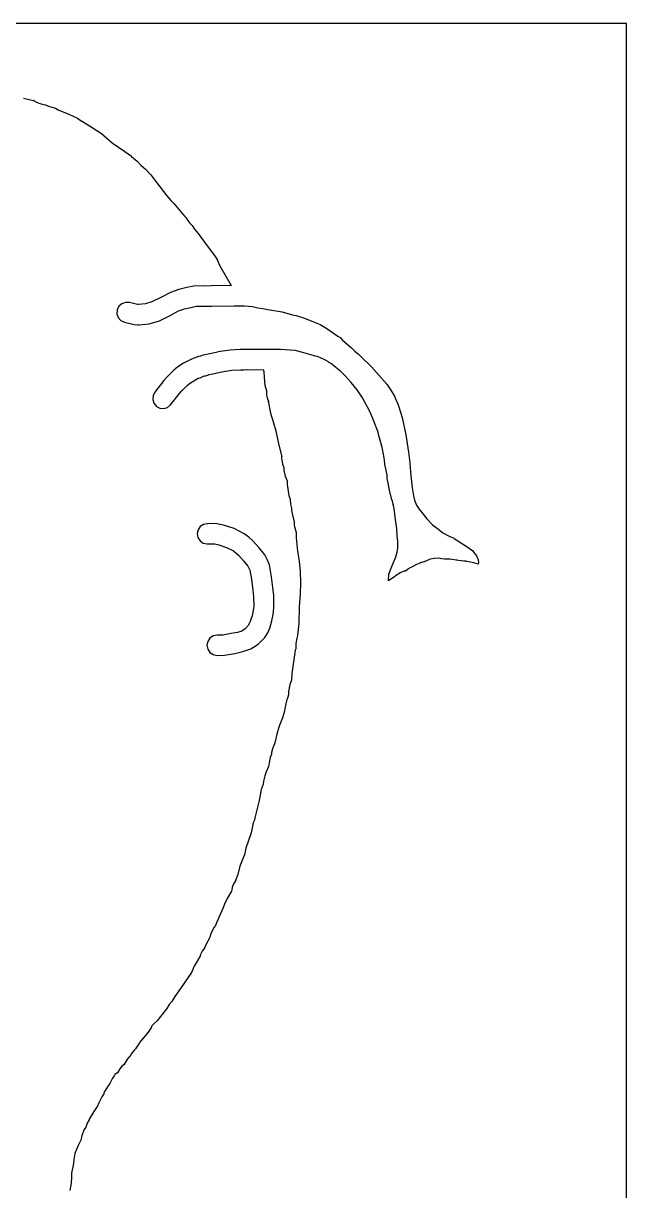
# Model space of a CAD drawing. Extents: x -1 to 318, y 295 to 2998.
# Drawn here: x 174.9 to 318, y 2248.4 to 2525.5 of the extents above; entities that cross this region are included whole.
import ezdxf

# ---------------------------------------------------------------- set-up
doc = ezdxf.new("R2010")
doc.units = 0

msp = doc.modelspace()

# ---------------------------------------------------------------- linework, layer by layer
at = {"layer": 'Layer 1'}
for p, q in [((317.999, 2525.49), (1.99988, 2525.49)), ((317.999, 2455.49), (317.999, 2525.49)), ((174.881, 2507.71), (176.55581, 2507.313126)), ((176.556, 2507.31), (177.442353, 2507.15125)), ((177.442, 2507.15), (177.347, 2507.15)), ((177.347, 2507.15), (177.492521, 2507.017708)), ((177.492, 2507.02), (178.56092, 2506.517292)), ((178.561, 2506.52), (179.64314, 2506.2025)), ((179.644, 2506.2), (180.099083, 2506.120625)), ((180.099, 2506.12), (180.477354, 2506.014167)), ((180.477, 2506.01), (180.551083, 2505.957083)), ((180.551, 2505.96), (180.871145, 2505.80125)), ((180.871, 2505.8), (181.058854, 2505.747083)), ((181.059, 2505.75), (182.27344, 2505.406042)), ((182.274, 2505.41), (182.501541, 2505.357083)), ((182.501, 2505.35), (183.165103, 2504.979584)), ((183.165, 2504.98), (185.66266, 2503.92167)), ((185.663, 2503.92), (187.69764, 2502.967501)), ((187.697, 2502.97), (188.65479, 2502.308543)), ((188.655, 2502.31), (191.21616, 2500.77542)), ((191.216, 2500.78), (193.39352, 2499.35125)), ((193.394, 2499.35), (195.96839, 2497.1275)), ((195.968, 2497.12), (198.98954, 2495.08271)), ((198.99, 2495.09), (200.56956, 2493.92583)), ((200.569, 2493.92), (201.88662, 2492.80875)), ((201.887, 2492.81), (202.712499, 2491.857501)), ((202.713, 2491.86), (203.85071, 2490.907501)), ((203.85, 2490.91), (205.1491, 2489.50771)), ((205.149, 2489.5), (206.34227, 2487.96542)), ((206.343, 2487.97), (208.90681, 2484.53042)), ((208.906, 2484.53), (209.869082, 2483.44521)), ((209.87, 2483.45), (210.65052, 2482.682709)), ((210.65, 2482.68), (212.6185, 2480.29875)), ((212.619, 2480.3), (213.153458, 2479.638543)), ((213.153, 2479.64), (213.407, 2479.375417)), ((213.407, 2479.37), (213.695395, 2479.105417)), ((213.574, 2479.21), (213.653375, 2479.024792)), ((213.635, 2479.19), (213.574146, 2479.216458)), ((213.695, 2479.11), (213.634146, 2479.189375)), ((213.653, 2479.03), (214.356791, 2478.077501)), ((214.357, 2478.07), (214.936437, 2477.487917)), ((214.936, 2477.49), (215.486333, 2476.616876)), ((215.487, 2476.62), (216.389228, 2475.61458)), ((216.389, 2475.61), (218.50037, 2472.67313)), ((218.5, 2472.68), (219.52394, 2471.33063)), ((219.524, 2471.33), (220.135187, 2470.483334)), ((220.135, 2470.48), (220.378416, 2470.1625)), ((220.379, 2470.16), (220.961083, 2469.260418)), ((220.961, 2469.26), (220.974229, 2469.16475)), ((220.974, 2469.17), (221.513749, 2467.94498)), ((221.514, 2467.94), (224.16248, 2463.25159)), ((209.774, 2461.6), (207.34513, 2460.35911)), ((211.74, 2462.32), (209.77415, 2461.60298)), ((213.682, 2462.77), (211.73996, 2462.314917)), ((215.312, 2463.1), (213.68217, 2462.777209)), ((217.579, 2463.18), (215.31152, 2463.097979)), ((219.418, 2463.14), (217.57915, 2463.177042)), ((224.162, 2463.26), (219.41803, 2463.146229)), ((197.529, 2458.32), (197.121542, 2457.457459)), ((198.212, 2458.94), (197.529376, 2458.326167)), ((199.077, 2459.25), (198.211814, 2458.935146)), ((200.03, 2459.21), (199.077501, 2459.252333)), ((201.924, 2458.74), (200.02959, 2459.213604)), ((202.199, 2458.73), (201.923834, 2458.732646)), ((203.845, 2458.91), (202.19929, 2458.735375)), ((205.356, 2459.35), (203.84523, 2458.913438)), ((207.345, 2460.36), (205.35534, 2459.344)), ((213.084, 2457.72), (214.62652, 2458.063958)), ((214.627, 2458.07), (215.85467, 2458.329291)), ((215.854, 2458.33), (219.52906, 2458.345875)), ((219.529, 2458.34), (224.87093, 2458.469646)), ((224.871, 2458.47), (226.141, 2458.47)), ((226.141, 2458.47), (227.35014, 2458.448833)), ((227.351, 2458.45), (229.27716, 2458.240979)), ((229.277, 2458.24), (230.4835, 2457.986)), ((230.483, 2457.99), (231.67362, 2457.820667)), ((197.077, 2456.51), (197.391854, 2455.647459)), ((197.122, 2457.46), (197.077021, 2456.507501)), ((197.392, 2455.65), (198.008478, 2454.96473)), ((207.176, 2454.9), (209.6816, 2456.1356)), ((209.682, 2456.14), (211.71929, 2457.21421)), ((211.719, 2457.21), (213.08425, 2457.720645)), ((231.674, 2457.82), (232.87521, 2457.550125)), ((232.875, 2457.55), (236.31722, 2456.986438)), ((236.317, 2456.98), (238.73264, 2456.302668)), ((238.733, 2456.31), (239.621999, 2456.127438)), ((239.622, 2456.13), (241.55346, 2455.47648)), ((241.553, 2455.47), (243.71464, 2454.644501)), ((317.999, 2056.98), (317.999, 2455.49)), ((198.008, 2454.96), (198.867895, 2454.552542)), ((198.868, 2454.55), (201.1831, 2453.975855)), ((201.183, 2453.98), (202.042895, 2453.900625)), ((202.043, 2453.9), (202.304937, 2453.934396)), ((202.305, 2453.93), (204.74446, 2454.184)), ((204.745, 2454.19), (207.17652, 2454.904374)), ((243.715, 2454.65), (245.31308, 2454.022938)), ((245.313, 2454.02), (246.88991, 2453.088668)), ((246.89, 2453.09), (249.49879, 2451.24586)), ((249.499, 2451.24), (250.001708, 2450.888105)), ((250.001, 2450.89), (250.612187, 2450.305272)), ((250.613, 2450.31), (252.70321, 2448.44469)), ((218.289, 2446.85), (217.516418, 2446.693896)), ((220.987, 2447.47), (218.28825, 2446.845584)), ((223.924, 2447.92), (220.98713, 2447.475501)), ((226.297, 2448.06), (223.92369, 2447.919771)), ((227.009, 2448.04), (226.297272, 2448.058521)), ((227.03, 2448.06), (227.008833, 2448.038833)), ((227.552, 2448.1), (227.030771, 2448.057667)), ((229.57, 2448.05), (227.55123, 2448.097625)), ((227.552, 2448.1), (227.552, 2448.1)), ((232.7, 2448.1), (229.56998, 2448.049729)), ((235.904, 2448.08), (232.6999, 2448.095875)), ((239.326, 2447.8), (235.90494, 2448.08575)), ((240.871, 2447.45), (239.32584, 2447.801895)), ((242.003, 2447.11), (240.87058, 2447.448666)), ((243.633, 2446.68), (242.00317, 2447.108624)), ((252.703, 2448.44), (253.528499, 2447.662126)), ((253.528, 2447.66), (254.422291, 2446.950918)), ((254.423, 2446.95), (254.91777, 2446.439355)), ((212.883, 2444.85), (211.54686, 2443.958355)), ((214.621, 2445.72), (212.88269, 2444.849522)), ((215.201, 2445.91), (214.621563, 2445.727438)), ((216.391, 2446.37), (215.20038, 2445.90698)), ((216.934, 2446.51), (216.391605, 2446.367125)), ((217.016, 2446.52), (216.933979, 2446.517354)), ((217.516, 2446.69), (216.986834, 2446.528604)), ((216.987, 2446.53), (217.016104, 2446.516771)), ((244.088, 2446.52), (243.632917, 2446.681396)), ((244.114, 2446.49), (244.087542, 2446.516458)), ((244.204, 2446.49), (244.114, 2446.49)), ((244.802, 2446.34), (244.204042, 2446.493458)), ((246.255, 2445.72), (244.80244, 2446.336478)), ((247.292, 2445.1), (246.25483, 2445.72177)), ((247.954, 2444.7), (247.292543, 2445.096875)), ((248.541, 2444.2), (247.953626, 2444.700062)), ((249.867, 2443.12), (248.54144, 2444.20214)), ((254.917, 2446.44), (257.45435, 2443.98467)), ((209.102, 2441.64), (208.228876, 2440.743064)), ((210.433, 2442.99), (209.10215, 2441.64327)), ((211.547, 2443.96), (210.43311, 2442.983689)), ((216.333, 2441.24), (216.790729, 2441.377583)), ((216.791, 2441.38), (217.81229, 2441.787458)), ((217.812, 2441.78), (217.838458, 2441.769417)), ((217.839, 2441.77), (218.328479, 2441.894354)), ((218.328, 2441.9), (218.801604, 2442.048166)), ((218.722, 2442.04), (219.412562, 2442.174937)), ((218.802, 2442.05), (218.722625, 2442.047354)), ((219.413, 2442.18), (221.95829, 2442.764728)), ((221.958, 2442.76), (224.34189, 2443.130416)), ((224.342, 2443.13), (226.35812, 2443.249062)), ((226.358, 2443.25), (227.180853, 2443.236771)), ((227.181, 2443.24), (227.733978, 2443.282333)), ((227.181, 2443.24), (227.181, 2443.24)), ((227.734, 2443.28), (227.781625, 2443.301167)), ((227.782, 2443.3), (227.782, 2443.3)), ((227.782, 2443.3), (229.68964, 2443.249729)), ((229.689, 2443.25), (231.79508, 2443.284396)), ((231.796, 2443.28), (231.909771, 2442.806396)), ((231.909, 2442.81), (232.00425, 2441.43946)), ((232.005, 2441.44), (232.192854, 2439.5985)), ((251.253, 2441.82), (249.86659, 2443.12175)), ((252.629, 2440.22), (251.25317, 2441.82337)), ((257.455, 2443.99), (258.69589, 2442.60094)), ((258.696, 2442.6), (261.07196, 2439.85098)), ((208.229, 2440.74), (206.07265, 2437.93277)), ((212.499, 2438.25), (213.73989, 2439.50942)), ((213.74, 2439.51), (214.269166, 2440.012708)), ((214.27, 2440.01), (216.33375, 2441.24031)), ((232.192, 2439.6), (232.596812, 2438.21623)), ((254.052, 2438.53), (252.62854, 2440.21275)), ((255.37, 2436.59), (254.05238, 2438.52939)), ((261.072, 2439.85), (262.07477, 2438.44506)), ((205.559, 2436.17), (205.834166, 2435.291584)), ((205.636, 2437.09), (205.559271, 2436.171897)), ((206.073, 2437.94), (205.636438, 2437.093334)), ((209.819, 2434.93), (211.91185, 2437.65785)), ((211.912, 2437.66), (212.499374, 2438.244728)), ((232.581, 2437.25), (232.729166, 2436.575313)), ((232.597, 2438.21), (232.581125, 2437.244272)), ((232.729, 2436.57), (232.861291, 2436.154605)), ((232.862, 2436.16), (232.996937, 2435.707563)), ((232.994, 2435.77), (233.533749, 2432.96277)), ((233.026, 2435.61), (232.99425, 2435.76875)), ((256.452, 2434.5), (255.36986, 2436.59814)), ((262.074, 2438.45), (262.912728, 2436.99744)), ((262.913, 2436.99), (263.270187, 2436.148626)), ((263.27, 2436.15), (263.568979, 2435.575855)), ((205.835, 2435.29), (206.446187, 2434.559751)), ((206.446, 2434.56), (207.295311, 2434.123438)), ((207.295, 2434.13), (208.210457, 2434.055917)), ((208.211, 2434.05), (209.089416, 2434.32252)), ((209.089, 2434.32), (209.819249, 2434.931187)), ((232.997, 2435.7), (233.026104, 2435.610042)), ((233.534, 2432.97), (234.190166, 2430.65754)), ((257.127, 2433.17), (256.452313, 2434.49821)), ((257.828, 2431.43), (257.126855, 2433.16302)), ((263.569, 2435.58), (263.846812, 2434.667189)), ((263.847, 2434.66), (264.72277, 2431.9348)), ((234.19, 2430.65), (234.774728, 2428.73971)), ((259.024, 2428.46), (257.82808, 2431.4392)), ((264.723, 2431.94), (265.606707, 2427.82309)), ((234.775, 2428.74), (235.433812, 2425.70788)), ((259.241, 2427.61), (259.024042, 2428.459311)), ((259.357, 2427.1), (259.240583, 2427.610645)), ((265.607, 2427.82), (266.241999, 2423.67398)), ((235.434, 2425.71), (236.233041, 2422.6038)), ((260.037, 2424.8), (259.357022, 2427.09658)), ((260.151, 2423.98), (260.037229, 2424.802853)), ((236.127, 2422.34), (236.333375, 2420.83717)), ((236.18, 2422.63), (236.127083, 2422.333667)), ((236.233, 2422.61), (236.180083, 2422.639104)), ((260.333, 2423.24), (260.150438, 2423.978187)), ((260.529, 2421.8), (260.333209, 2423.23933)), ((266.242, 2423.68), (266.593895, 2421.14265)), ((236.333, 2420.84), (236.68225, 2420.067418)), ((236.682, 2420.06), (236.684646, 2419.37473)), ((236.685, 2419.38), (236.98927, 2417.98829)), ((260.63, 2420.86), (260.529458, 2421.801915)), ((261.172, 2418.21), (260.629605, 2420.86112)), ((266.593, 2421.14), (266.696187, 2418.93602)), ((236.989, 2417.99), (237.425562, 2416.91579)), ((237.426, 2416.92), (237.45775, 2416.880312)), ((237.426, 2416.92), (237.426, 2416.92)), ((237.426, 2416.91), (237.497437, 2416.005126)), ((237.458, 2416.88), (237.42625, 2416.919688)), ((261.214, 2417.48), (261.171667, 2418.202312)), ((261.453, 2416.34), (261.214875, 2417.48035)), ((261.709, 2414.69), (261.452354, 2416.33835)), ((266.697, 2418.94), (267.120333, 2415.25171)), ((237.497, 2416.01), (237.888583, 2413.41973)), ((262.196, 2412.72), (261.709167, 2414.69114)), ((267.12, 2415.25), (267.403104, 2413.35029)), ((237.889, 2413.42), (238.140354, 2412.531001)), ((238.14, 2412.53), (238.253771, 2411.36583)), ((238.254, 2411.36), (238.521229, 2410.412793)), ((262.228, 2412.59), (262.19625, 2412.727583)), ((262.426, 2412.09), (262.227563, 2412.582124)), ((262.654, 2411), (262.426459, 2412.09273)), ((262.611, 2411.29), (262.613646, 2411.271479)), ((262.678, 2411.07), (262.611854, 2411.281666)), ((262.614, 2411.27), (262.637812, 2411.026584)), ((262.638, 2411.02), (262.651229, 2410.919458)), ((262.651, 2410.92), (262.653646, 2410.996729)), ((262.863, 2410.35), (262.677792, 2411.072312)), ((267.403, 2413.35), (267.691395, 2412.28108)), ((267.691, 2412.28), (268.164604, 2411.14758)), ((268.165, 2411.15), (268.778833, 2410.13665)), ((238.521, 2410.42), (238.486604, 2410.234792)), ((238.487, 2410.23), (238.487, 2409.86)), ((238.487, 2409.86), (238.614, 2409.14298)), ((238.614, 2409.14), (238.862708, 2408.09225)), ((238.863, 2408.09), (239.114354, 2407.208939)), ((263.127, 2407.6), (262.862417, 2410.35166)), ((268.779, 2410.13), (269.392833, 2409.333605)), ((269.393, 2409.34), (270.58892, 2407.90596)), ((216.328, 2405.28), (216.129563, 2404.348668)), ((216.852, 2406.04), (216.328126, 2405.283293)), ((217.622, 2406.54), (216.852063, 2406.037292)), ((218.558, 2406.72), (217.621376, 2406.542729)), ((219.519, 2406.73), (218.558564, 2406.716771)), ((220.765, 2406.68), (219.51881, 2406.727625)), ((219.519, 2406.73), (219.519, 2406.73)), ((219.519, 2406.73), (219.519, 2406.73)), ((222.35, 2406.35), (220.76515, 2406.683375)), ((224.863, 2405.55), (222.34946, 2406.346395)), ((227.284, 2404.32), (224.86307, 2405.5556)), ((239.114, 2407.21), (239.164271, 2406.323647)), ((239.164, 2406.33), (239.19575, 2406.078646)), ((239.196, 2406.07), (239.59552, 2404.59892)), ((263.45, 2405.58), (263.127209, 2407.60141)), ((263.585, 2403.78), (263.450063, 2405.58181)), ((270.589, 2407.9), (271.9516, 2406.47125)), ((271.951, 2406.47), (272.416666, 2406.086355)), ((272.417, 2406.09), (272.906479, 2405.716938)), ((272.906, 2405.72), (273.358437, 2405.38398)), ((273.359, 2405.38), (273.507166, 2405.268875)), ((273.507, 2405.27), (273.583729, 2405.211792)), ((273.533, 2405.25), (273.533, 2405.25)), ((273.533, 2405.25), (274.419353, 2404.556793)), ((273.584, 2405.21), (273.533729, 2405.249688)), ((216.13, 2404.35), (216.304625, 2403.413376)), ((216.304, 2403.41), (216.809354, 2402.640063)), ((216.81, 2402.64), (217.566707, 2402.116126)), ((228.396, 2403.5), (227.28475, 2404.314916)), ((229.332, 2402.63), (228.395376, 2403.503124)), ((230.827, 2400.95), (229.33211, 2402.6301)), ((239.595, 2404.6), (239.621458, 2403.38556)), ((239.622, 2403.39), (239.9395, 2400.23088)), ((263.707, 2402.57), (263.585292, 2403.77385)), ((263.691, 2400.9), (263.706875, 2402.57216)), ((274.42, 2404.56), (276.02073, 2403.705397)), ((276.021, 2403.7), (277.0661, 2403.242271)), ((277.066, 2403.24), (279.96054, 2401.34823)), ((217.566, 2402.12), (218.497332, 2401.918917)), ((218.498, 2401.92), (220.32098, 2401.906771)), ((220.321, 2401.9), (221.22852, 2401.67775)), ((221.228, 2401.68), (223.06685, 2401.100563)), ((223.067, 2401.1), (224.718, 2400.258626)), ((224.718, 2400.26), (225.88746, 2399.25988)), ((232.142, 2399.29), (230.82702, 2400.95158)), ((239.939, 2400.23), (240.314708, 2397.79319)), ((263.262, 2398.88), (263.555687, 2399.93039)), ((263.556, 2399.93), (263.690937, 2400.903665)), ((279.96, 2401.35), (281.47606, 2400.25463)), ((281.476, 2400.26), (281.769687, 2399.886938)), ((281.77, 2399.88), (282.156291, 2399.430209)), ((225.887, 2399.26), (227.19404, 2397.81009)), ((227.194, 2397.81), (228.127978, 2396.61144)), ((232.756, 2398.23), (232.142167, 2399.28833)), ((233.235, 2396.98), (232.756105, 2398.23148)), ((233.785, 2394.09), (233.234667, 2396.97395)), ((240.315, 2397.79), (240.510791, 2395.33467)), ((262.297, 2396.58), (263.262728, 2398.88187)), ((268.149, 2397), (267.445209, 2396.626938)), ((268.954, 2397.38), (268.149668, 2397.006938)), ((269.025, 2397.41), (268.953563, 2397.375604)), ((269.083, 2397.43), (269.024792, 2397.411479)), ((269.89, 2397.69), (269.083022, 2397.430709)), ((270.07, 2397.71), (269.890084, 2397.691479)), ((270.488, 2397.91), (270.011751, 2397.669229)), ((270.012, 2397.67), (270.070208, 2397.712333)), ((270.525, 2397.92), (270.487958, 2397.904125)), ((271.38, 2398.29), (270.525397, 2397.92223)), ((271.417, 2398.31), (271.379958, 2398.291479)), ((271.486, 2398.32), (271.417208, 2398.309417)), ((272.303, 2398.48), (271.485439, 2398.32125)), ((272.369, 2398.49), (272.302854, 2398.479417)), ((272.412, 2398.49), (272.369, 2398.49)), ((272.369, 2398.49), (272.369, 2398.49)), ((273.346, 2398.51), (272.412022, 2398.483542)), ((273.449, 2398.5), (273.345813, 2398.507937)), ((274.097, 2398.41), (273.448772, 2398.502604)), ((274.163, 2398.4), (274.096854, 2398.407937)), ((274.809, 2398.26), (274.163417, 2398.400229)), ((275.137, 2398.29), (274.808917, 2398.263542)), ((275.817, 2398.27), (275.137022, 2398.288521)), ((275.939, 2398.27), (275.817292, 2398.272646)), ((276.036, 2398.26), (275.938104, 2398.273229)), ((277.56, 2398.05), (276.036, 2398.259021)), ((277.714, 2398.03), (277.560542, 2398.051167)), ((278.121, 2397.98), (277.713542, 2398.022333)), ((279.413, 2397.84), (278.12183, 2397.980229)), ((279.926, 2397.79), (279.412709, 2397.845562)), ((280.008, 2397.77), (279.925979, 2397.785875)), ((281.368, 2397.49), (280.00804, 2397.767812)), ((281.77, 2397.39), (281.367834, 2397.498479)), ((282.812, 2397.07), (281.76954, 2397.3875)), ((282.156, 2399.43), (282.2195, 2399.326813)), ((282.22, 2399.33), (282.222, 2399.33)), ((282.222, 2399.33), (282.415146, 2399.049542)), ((282.416, 2399.05), (282.553583, 2398.70075)), ((282.553, 2398.7), (282.754083, 2398.226396)), ((282.754, 2398.23), (282.8175, 2397.412439)), ((282.818, 2397.41), (282.812708, 2397.068688)), ((228.128, 2396.61), (228.620124, 2395.657501)), ((228.621, 2395.66), (229.004645, 2393.52482)), ((240.511, 2395.34), (240.616833, 2392.6783)), ((261.474, 2393.15), (261.558667, 2394.76396)), ((261.558, 2394.76), (262.296187, 2396.57504)), ((263.18, 2394.35), (262.952459, 2394.12775)), ((264.175, 2395), (263.180168, 2394.354417)), ((264.228, 2395.02), (264.175083, 2394.998833)), ((265.096, 2395.38), (264.228168, 2395.014875)), ((265.162, 2395.4), (265.095854, 2395.378833)), ((265.477, 2395.46), (265.162146, 2395.407083)), ((265.49, 2395.46), (265.476771, 2395.457354)), ((265.506, 2395.47), (265.490125, 2395.459417)), ((266.281, 2396.03), (265.505772, 2395.47173)), ((266.313, 2396.05), (266.28125, 2396.026188)), ((266.363, 2396.08), (266.312729, 2396.050896)), ((266.974, 2396.41), (266.362813, 2396.079271)), ((267.445, 2396.63), (266.974042, 2396.410396)), ((229.004, 2393.52), (229.287104, 2390.96942)), ((234.05, 2391.56), (233.785417, 2394.08941)), ((234.298, 2389.78), (234.049292, 2391.56594)), ((240.617, 2392.68), (240.537625, 2390.00771)), ((261.569, 2393.2), (261.47375, 2393.144438)), ((261.588, 2393.22), (261.569479, 2393.206771)), ((262.94, 2394.11), (261.58798, 2393.210418)), ((262.953, 2394.13), (262.939771, 2394.116771)), ((229.287, 2390.97), (229.514541, 2389.35604)), ((229.515, 2389.36), (229.552042, 2387.05548)), ((234.341, 2386.73), (234.298667, 2389.77535)), ((240.537, 2390), (240.341209, 2386.97846)), ((229.552, 2387.06), (229.197459, 2384.88248)), ((234.166, 2385.18), (234.340625, 2386.73046)), ((240.342, 2386.98), (240.265271, 2383.01655)), ((228.663, 2383.51), (228.385188, 2382.837959)), ((229.197, 2384.88), (228.662542, 2383.51211)), ((233.327, 2381.89), (233.832354, 2383.63096)), ((233.833, 2383.63), (234.166375, 2385.1831)), ((224.178, 2380.62), (222.2095, 2380.276042)), ((225.652, 2380.91), (224.17827, 2380.621605)), ((226.702, 2381.23), (225.65161, 2380.907209)), ((227.525, 2381.75), (226.702147, 2381.231417)), ((228.322, 2382.63), (227.525605, 2381.751584)), ((228.385, 2382.84), (228.3215, 2382.628334)), ((232.134, 2379.71), (232.856312, 2380.83712)), ((232.856, 2380.84), (233.326958, 2381.89304)), ((240.265, 2383.02), (239.931625, 2380.15192)), ((218.423, 2377.86), (218.610854, 2376.926022)), ((218.611, 2378.79), (218.423146, 2377.856022)), ((219.127, 2379.55), (218.611063, 2378.788001)), ((219.889, 2380.07), (219.127001, 2379.556709)), ((220.823, 2380.26), (219.889022, 2380.0695)), ((222.21, 2380.27), (220.82359, 2380.251479)), ((228.819, 2377.03), (230.56789, 2378.11214)), ((230.568, 2378.12), (232.13433, 2379.71279)), ((239.495, 2378.28), (239.497646, 2377.01529)), ((239.773, 2379.57), (239.495188, 2378.27883)), ((239.931, 2380.15), (239.77225, 2379.567917)), ((218.611, 2376.92), (219.126937, 2376.155355)), ((219.127, 2376.16), (219.888999, 2375.646709)), ((219.889, 2375.64), (220.822978, 2375.452146)), ((220.823, 2375.46), (222.61423, 2375.518208)), ((222.614, 2375.51), (225.05346, 2375.893645)), ((225.054, 2375.9), (226.95635, 2376.339208)), ((226.956, 2376.34), (228.81866, 2377.035853)), ((239.373, 2376.66), (238.539564, 2371.19372)), ((239.498, 2377.01), (239.373646, 2376.655459)), ((238.474, 2369.61), (238.10623, 2368.58077)), ((238.54, 2371.19), (238.473854, 2369.60779)), ((237.82, 2366.88), (237.782958, 2366.09948)), ((238.106, 2368.58), (237.82025, 2366.88402)), ((237.122, 2363.96), (236.923563, 2362.84611)), ((237.368, 2364.97), (237.121938, 2363.96723)), ((237.508, 2365.32), (237.367771, 2364.962813)), ((237.624, 2365.55), (237.507583, 2365.325104)), ((237.783, 2366.1), (237.62425, 2365.544376)), ((236.849, 2362.2), (236.333063, 2360.6125)), ((236.905, 2362.72), (236.849438, 2362.196126)), ((236.923, 2362.85), (236.904479, 2362.725646)), ((235.582, 2358.68), (234.997272, 2356.78294)), ((236.333, 2360.61), (235.581584, 2358.67854)), ((234.997, 2356.78), (234.578959, 2355.00994)), ((233.949, 2353.28), (233.737334, 2352.406876)), ((234.47, 2354.47), (233.948771, 2353.28731)), ((234.579, 2355.01), (234.470521, 2354.462313)), ((233.468, 2351.23), (233.116105, 2349.53402)), ((233.727, 2352.03), (233.467709, 2351.233605)), ((233.738, 2352.41), (233.727417, 2352.026355)), ((232.505, 2347.84), (232.129292, 2346.861043)), ((233.047, 2349.06), (232.504605, 2347.84556)), ((233.097, 2349.43), (233.046729, 2349.056938)), ((233.116, 2349.54), (233.097479, 2349.434167)), ((231.748, 2344.86), (231.28498, 2343.61646)), ((231.825, 2345.59), (231.748271, 2344.862397)), ((232.129, 2346.86), (231.82473, 2345.58736)), ((231.285, 2343.62), (230.806105, 2340.98475)), ((230.806, 2340.98), (229.7609, 2336.88955)), ((229.705, 2336.32), (229.421896, 2335.66648)), ((229.761, 2336.89), (229.705438, 2336.318501)), ((228.943, 2333.3), (227.65977, 2329.66198)), ((229.046, 2334.09), (228.942813, 2333.298897)), ((229.422, 2335.67), (229.046292, 2334.09573)), ((227.321, 2328.07), (226.868563, 2326.99844)), ((227.419, 2328.51), (227.321104, 2328.070792)), ((227.66, 2329.67), (227.419229, 2328.51642)), ((226.266, 2325.42), (225.728897, 2323.47002)), ((226.869, 2327), (226.265751, 2325.41779)), ((225.729, 2323.47), (225.239521, 2321.98569)), ((224.252, 2319.45), (223.20161, 2317.76196)), ((224.321, 2319.83), (224.252208, 2319.454292)), ((224.382, 2320.32), (224.321146, 2319.82523)), ((224.747, 2321.24), (224.381875, 2320.319251)), ((225.176, 2321.97), (224.747376, 2321.239751)), ((225.258, 2322.06), (225.175979, 2321.967396)), ((225.239, 2321.98), (225.257521, 2322.059375)), ((223.202, 2317.76), (222.590813, 2316.43179)), ((221.575, 2313.97), (220.672772, 2311.96446)), ((222.239, 2315.38), (221.574897, 2313.97242)), ((222.591, 2316.43), (222.239105, 2315.37431)), ((220.434, 2311.32), (220.060938, 2310.875501)), ((220.672, 2311.96), (220.433875, 2311.319709)), ((219.111, 2308.52), (218.237876, 2306.92721)), ((219.368, 2309.39), (219.111354, 2308.524814)), ((220.061, 2310.88), (219.367793, 2309.38775)), ((217.828, 2305.92), (217.26973, 2305.237376)), ((217.871, 2306.03), (217.828667, 2305.921521)), ((218.238, 2306.93), (217.87023, 2306.033064)), ((216.876, 2304.24), (215.37846, 2301.67619)), ((216.817, 2304.28), (216.803771, 2304.131834)), ((216.804, 2304.14), (216.875437, 2304.240542)), ((217.27, 2305.24), (216.817563, 2304.28221)), ((214.743, 2300.2), (212.86446, 2297.39277)), ((215.378, 2301.67), (214.743001, 2300.19892)), ((212.865, 2297.39), (210.81448, 2294.49811)), ((210.814, 2294.5), (210.118147, 2293.26969)), ((208.933, 2291.62), (207.0624, 2289.32871)), ((209.473, 2292.55), (208.933251, 2291.626605)), ((210.118, 2293.27), (209.472417, 2292.545043)), ((207.062, 2289.33), (206.625438, 2288.700292)), ((205.205, 2287.03), (204.26573, 2285.72561)), ((205.398, 2287.48), (205.204854, 2287.032855)), ((205.877, 2288.1), (205.398105, 2287.480876)), ((206.626, 2288.7), (205.87723, 2288.094105)), ((202.469, 2283.52), (201.492689, 2282.02511)), ((204.266, 2285.73), (202.46948, 2283.52602)), ((200.405, 2280.67), (200.116605, 2280.296938)), ((200.501, 2280.93), (200.40575, 2280.678646)), ((201.247, 2281.84), (200.500876, 2280.924543)), ((201.493, 2282.03), (201.246938, 2281.844792)), ((198.334, 2278.01), (197.773084, 2277.300918)), ((198.728, 2278.27), (198.333771, 2278.002771)), ((199.559, 2279.67), (198.728209, 2278.26771)), ((200.117, 2280.3), (199.55873, 2279.672938)), ((196.034, 2275.08), (195.409584, 2273.82323)), ((196.397, 2275.67), (196.034521, 2275.07998)), ((196.556, 2275.93), (196.39725, 2275.668063)), ((197.18, 2276.39), (196.555584, 2275.929626)), ((197.773, 2277.3), (197.180334, 2276.39248)), ((194.817, 2273.04), (194.200522, 2271.98431)), ((195.41, 2273.82), (194.817334, 2273.044772)), ((193.481, 2270.69), (192.790438, 2269.2639)), ((193.963, 2271.41), (193.481459, 2270.690334)), ((194.074, 2271.83), (193.962875, 2271.406667)), ((194.201, 2271.99), (194.074, 2271.833896)), ((191.613, 2267.19), (190.52292, 2265.35379)), ((192.399, 2268.33), (191.613188, 2267.19229)), ((192.791, 2269.26), (192.399417, 2268.326022)), ((190.01, 2264.39), (189.697792, 2263.43221)), ((190.457, 2265.2), (190.009855, 2264.382439)), ((190.01, 2264.39), (190.01, 2264.39)), ((190.523, 2265.36), (190.456854, 2265.203896)), ((190.523, 2265.36), (190.523, 2265.36)), ((188.761, 2261.51), (188.660458, 2261.14223)), ((188.661, 2261.14), (188.663646, 2261.084438)), ((189.343, 2262.92), (188.760917, 2261.50977)), ((189.698, 2263.43), (189.343459, 2262.919355)), ((187.869, 2259.08), (187.12023, 2257.19881)), ((188.507, 2260.34), (187.869355, 2259.07794)), ((188.579, 2260.68), (188.507563, 2260.346625)), ((188.663, 2261.09), (188.578333, 2260.679896)), ((186.851, 2255.82), (186.763688, 2254.81723)), ((187.121, 2257.2), (186.851125, 2255.81888)), ((186.763, 2254.82), (186.273521, 2252.53929)), ((186.298, 2251.2), (186.171, 2249.68923)), ((186.274, 2252.54), (186.289875, 2251.22502)), ((186.29, 2251.22), (186.297937, 2251.201479)), ((186.171, 2249.69), (185.901125, 2248.3909))]:
    msp.add_line(p, q, dxfattribs=at)

doc.saveas('drawing.dxf')
